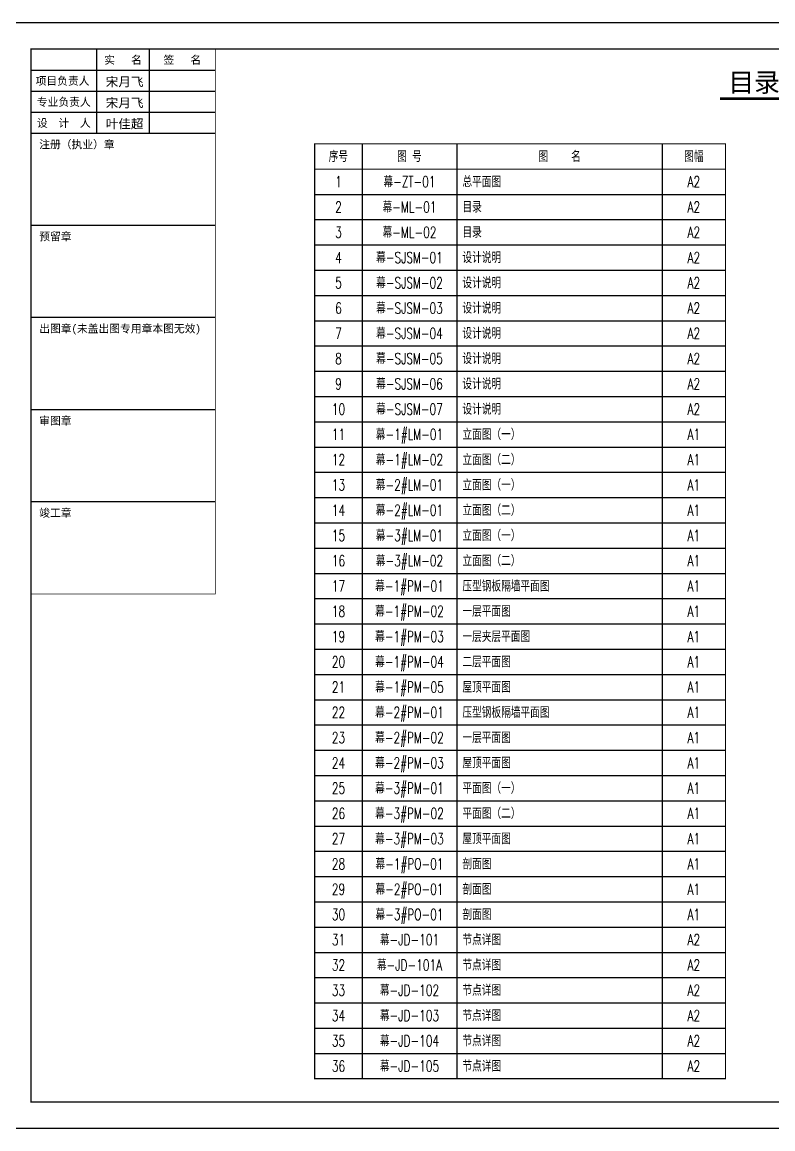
# Model space of a CAD drawing. Extents: x -91868 to -28956, y -158945 to -114385.
# Drawn here: x -91256.9 to -90971.8, y -158944.7 to -158524.2 of the extents above; entities that cross this region are included whole.
import ezdxf
from ezdxf.enums import TextEntityAlignment as Align

# ---------------------------------------------------------------- set-up
doc = ezdxf.new("R2010")
doc.units = 0
for name, color, linetype in [('!ZN7-符号-173', 173, 'Continuous'), ('0-cxFrame', 155, 'Continuous'), ('3符号', 173, 'Continuous'), ('qianming', 155, 'Continuous')]:
    doc.layers.add(name, color=color, linetype=linetype)
doc.layers.add('0-cxText', color=131, linetype='Continuous', lineweight=25)
doc.styles.add('cx_biaoti', font='')
doc.styles.add('cx_tuming', font='simhei.ttf')
doc.styles.add('cx_tuqian1', font='')
doc.styles.add('DHTEXT-1', font='ROMANS.shx', dxfattribs={"width": 0.7, "bigfont": 'CHINESE.shx'})
doc.styles.add('中南符号', font='simhei.ttf')
doc.styles.add('图框宋体', font='', dxfattribs={"width": 0.75})
doc.styles.add('黑体', font='simhei.ttf', dxfattribs={"height": 12})
doc.styles.get('cx_biaoti').set_extended_font_data('SimSun')
doc.styles.get('cx_tuqian1').set_extended_font_data('SimSun')
doc.styles.get('图框宋体').set_extended_font_data('SimSun')

# ---------------------------------------------------------------- blocks, each defined once
blk = doc.blocks.new('zjcx_lan_xinxi(Dragon)')
for p, q in [((7000, -3200), (0, -3200)), ((7000, -6700), (0, -6700)), ((7000, -10200), (0, -10200)), ((7000, -13700), (0, -13700)), ((7000, -17200), (0, -17200))]:
    blk.add_line(p, q)
at = {"const_width": 25}
blk.add_lwpolyline([(0, -20700), (7000, -20700), (7000, 0), (0, 0)], close=True, dxfattribs=at)
for points in [[(2500, -3200), (2500, 0)], [(4500, -3200), (4500, 0)], [(0, -800), (7000, -800)], [(0, -1600), (7000, -1600)], [(0, -2400), (7000, -2400)]]:
    blk.add_lwpolyline(points)
for points in [[(7000, -3200), (7000, 0)], [(0, -3200), (7000, -3200)], [(0, -20700), (7000, -20700), (7000, -3200)], [(0, -20700), (7000, -20700)]]:
    blk.add_lwpolyline(points, dxfattribs=at)
at = {"style": '图框宋体'}
for s, p in [('实   名', (3500, -400)), ('签   名', (5750, -400)), ('项目负责人', (1204, -1200)), ('专业负责人', (1250, -2000)), ('设  计  人', (1250, -2800))]:
    blk.add_text(s, height=300, dxfattribs=at).set_placement(p, align=Align.MIDDLE)
for s, p in [('注册（执业）章', (318, -3771)), ('预留章', (318, -7271)), ('出图章(未盖出图专用章本图无效)', (318, -10771)), ('审图章', (318, -14271)), ('竣工章', (318, -17771))]:
    blk.add_text(s, height=300, dxfattribs=at).set_placement(p)
blk = doc.blocks.new('T-信息(Dragon)')
at = {"layer": '0-cxFrame'}
blk.add_blockref('zjcx_lan_xinxi(Dragon)', (0, 0), dxfattribs=at)
at = {"layer": 'qianming', "color": 3, "style": 'cx_biaoti'}
for s, p in [('宋月飞', (3560, -1240)), ('宋月飞', (3560, -2040)), ('叶佳超', (3560, -2840))]:
    blk.add_text(s, height=350, dxfattribs=at).set_placement(p, align=Align.MIDDLE_CENTER)
blk = doc.blocks.new('TK22.A2 L(Dragon)')
at = {"layer": '0-cxFrame', "color": 7, "const_width": 0.5}
blk.add_lwpolyline([(0, 0), (-594, 0), (-594, 420), (0, 420)], close=True, dxfattribs=at)
at = {"layer": '0-cxFrame', "const_width": 0.5}
blk.add_lwpolyline([(-80, 10), (-574, 10), (-574, 410), (-80, 410)], close=True, dxfattribs=at)
at = {"layer": '0-cxFrame', "xscale": 0.01, "yscale": 0.01, "zscale": 0.01}
blk.add_blockref('T-信息(Dragon)', (-574, 410), dxfattribs=at)
at = {"style": '黑体', "flags": 4}
blk.add_attdef('图幅', text='', height=3.3, dxfattribs=at).set_placement((-40, 3), align=Align.RIGHT)
at = {"layer": '0-cxText', "flags": 4}
for tag, height, style, p in [('建设单位', 3.5, 'cx_tuming', (-45, 240)), ('项目名称', 3.5, 'cx_tuming', (-45, 210)), ('子项名称', 3.5, 'cx_tuming', (-45, 180)), ('工程编号', 3.3, 'cx_tuqian1', (-35, 165)), ('图名1', 3.5, 'cx_tuming', (-45, 87)), ('图名2', 3.5, 'cx_tuming', (-45, 79)), ('图名3', 3.5, 'cx_tuming', (-45, 71)), ('出图日期', 3.3, 'cx_tuqian1', (-39, 60)), ('专业', 3.3, 'cx_tuqian1', (-55, 52)), ('图号', 3.3, 'cx_tuqian1', (-55, 44)), ('版次', 3.3, 'cx_tuqian1', (-20, 44))]:
    blk.add_attdef(tag, text='', height=height, dxfattribs=dict(at, style=style)).set_placement(p, align=Align.MIDDLE)
at = {"layer": 'Defpoints', "color": 6, "flags": 4}
for tag, height, style, p in [('tufu', 3.3, '黑体', (-12, 12)), ('dwfname', 4, 'cx_tuqian1', (-80, 3))]:
    blk.add_attdef(tag, text='', height=height, dxfattribs=dict(at, style=style)).set_placement(p, align=Align.RIGHT)
blk = doc.blocks.new('*U16')
at = {"const_width": 0.7}
blk.add_lwpolyline([(0, 0), (17.92, 0)], dxfattribs=at)
at = {"color": 0, "style": '中南符号', "flags": 8}
blk.add_attdef('图名', text='', height=5, dxfattribs=at).set_placement((8.96, 1.85), align=Align.CENTER)
blk.add_attdef('比例', (20.72, 1.85), '', height=4, dxfattribs=at)

msp = doc.modelspace()

# ---------------------------------------------------------------- linework, layer by layer
at = {"layer": '3符号', "color": 4, "ltscale": 50}
for p, q in [((-91127.82, -158570.46), (-91127.82, -158580.06)), ((-91091.82, -158570.46), (-91091.82, -158580.06)), ((-91013.82, -158570.46), (-91013.82, -158580.06)), ((-91127.82, -158580.06), (-91127.82, -158925.66)), ((-91091.82, -158580.06), (-91091.82, -158925.66)), ((-91013.82, -158580.06), (-91013.82, -158925.66)), ((-91145.82, -158589.66), (-90989.82, -158589.66)), ((-91145.82, -158599.26), (-90989.82, -158599.26)), ((-91145.82, -158608.86), (-90989.82, -158608.86)), ((-91145.82, -158618.46), (-90989.82, -158618.46)), ((-91145.82, -158628.06), (-90989.82, -158628.06)), ((-91145.82, -158637.66), (-90989.82, -158637.66)), ((-91145.82, -158647.26), (-90989.82, -158647.26)), ((-91145.82, -158656.86), (-90989.82, -158656.86)), ((-91145.82, -158666.46), (-90989.82, -158666.46)), ((-91145.82, -158676.06), (-90989.82, -158676.06)), ((-91145.82, -158685.66), (-90989.82, -158685.66)), ((-91145.82, -158695.26), (-90989.82, -158695.26)), ((-91145.82, -158704.86), (-90989.82, -158704.86)), ((-91145.82, -158714.46), (-90989.82, -158714.46)), ((-91145.82, -158724.06), (-90989.82, -158724.06)), ((-91145.82, -158733.66), (-90989.82, -158733.66)), ((-91145.82, -158743.26), (-90989.82, -158743.26)), ((-91145.82, -158752.86), (-90989.82, -158752.86)), ((-91145.82, -158762.46), (-90989.82, -158762.46)), ((-91145.82, -158772.06), (-90989.82, -158772.06)), ((-91145.82, -158781.66), (-90989.82, -158781.66)), ((-91145.82, -158791.26), (-90989.82, -158791.26)), ((-91145.82, -158800.86), (-90989.82, -158800.86)), ((-91145.82, -158810.46), (-90989.82, -158810.46)), ((-91145.82, -158820.06), (-90989.82, -158820.06)), ((-91145.82, -158829.66), (-90989.82, -158829.66)), ((-91145.82, -158839.26), (-90989.82, -158839.26)), ((-91145.82, -158848.86), (-90989.82, -158848.86)), ((-91145.82, -158858.46), (-90989.82, -158858.46)), ((-91145.82, -158868.06), (-90989.82, -158868.06)), ((-91145.82, -158877.66), (-90989.82, -158877.66)), ((-91145.82, -158887.26), (-90989.82, -158887.26)), ((-91145.82, -158896.86), (-90989.82, -158896.86)), ((-91145.82, -158906.46), (-90989.82, -158906.46)), ((-91145.82, -158916.06), (-90989.82, -158916.06))]:
    msp.add_line(p, q, dxfattribs=at)
at = {"layer": '3符号', "color": 2, "const_width": 0.42}
for points in [[(-91145.82, -158570.46), (-90989.82, -158570.46), (-90989.82, -158580.06), (-91145.82, -158580.06)], [(-91145.82, -158580.06), (-90989.82, -158580.06), (-90989.82, -158925.66), (-91145.82, -158925.66)]]:
    msp.add_lwpolyline(points, close=True, dxfattribs=at)

# ---------------------------------------------------------------- block references
at = {"layer": '!ZN7-符号-173', "color": 7, "ltscale": 10}
ref = msp.add_blockref('*U16', (-90991.86, -158553.33), dxfattribs=dict(at, xscale=1.44, yscale=1.44, zscale=1.44))
ref.add_attrib('图名', '目录', dxfattribs={"layer": '0', "color": 0, "height": 7.2, "style": '中南符号'}).set_placement((-90978.96, -158550.67), align=Align.CENTER)
at = {"layer": '0-cxFrame'}
msp.add_blockref('TK22.A2 L(Dragon)', (-90679.59, -158944.47), dxfattribs=at)

# ---------------------------------------------------------------- texts
at = {"layer": '3符号', "color": 7, "ltscale": 50, "style": 'DHTEXT-1', "width": 0.7}
for s, p in [('序号', (-91136.82, -158577.36)), ('图 号', (-91109.82, -158577.36)), ('图    名', (-91052.82, -158577.36)), ('图幅', (-91001.82, -158577.36)), ('1', (-91136.82, -158586.96)), ('幕-ZT-01', (-91109.82, -158586.96)), ('A2', (-91001.82, -158586.96)), ('2', (-91136.82, -158596.56)), ('幕-ML-01', (-91109.82, -158596.56)), ('A2', (-91001.82, -158596.56)), ('3', (-91136.82, -158606.16)), ('幕-ML-02', (-91109.82, -158606.16)), ('A2', (-91001.82, -158606.16)), ('4', (-91136.82, -158615.76)), ('幕-SJSM-01', (-91109.82, -158615.76)), ('A2', (-91001.82, -158615.76)), ('幕-SJSM-02', (-91109.82, -158625.36)), ('5', (-91136.82, -158625.36)), ('A2', (-91001.82, -158625.36)), ('6', (-91136.82, -158634.96)), ('幕-SJSM-03', (-91109.82, -158634.96)), ('A2', (-91001.82, -158634.96)), ('7', (-91136.82, -158644.56)), ('幕-SJSM-04', (-91109.82, -158644.56)), ('A2', (-91001.82, -158644.56)), ('8', (-91136.82, -158654.16)), ('幕-SJSM-05', (-91109.82, -158654.16)), ('A2', (-91001.82, -158654.16)), ('9', (-91136.82, -158663.76)), ('幕-SJSM-06', (-91109.82, -158663.76)), ('A2', (-91001.82, -158663.76)), ('10', (-91136.82, -158673.36)), ('幕-SJSM-07', (-91109.82, -158673.36)), ('A2', (-91001.82, -158673.36)), ('11', (-91136.82, -158682.96)), ('幕-1#LM-01', (-91109.82, -158682.96)), ('A1', (-91001.82, -158682.96)), ('幕-1#LM-02', (-91109.82, -158692.56)), ('12', (-91136.82, -158692.56)), ('A1', (-91001.82, -158692.56)), ('13', (-91136.82, -158702.16)), ('幕-2#LM-01', (-91109.82, -158702.16)), ('A1', (-91001.82, -158702.16)), ('14', (-91136.82, -158711.76)), ('幕-2#LM-01', (-91109.82, -158711.76)), ('A1', (-91001.82, -158711.76)), ('15', (-91136.82, -158721.36)), ('幕-3#LM-01', (-91109.82, -158721.36)), ('A1', (-91001.82, -158721.36)), ('幕-3#LM-02', (-91109.82, -158730.96)), ('16', (-91136.82, -158730.96)), ('A1', (-91001.82, -158730.96)), ('17', (-91136.82, -158740.56)), ('幕-1#PM-01', (-91109.82, -158740.56)), ('A1', (-91001.82, -158740.56)), ('18', (-91136.82, -158750.16)), ('幕-1#PM-02', (-91109.82, -158750.16)), ('A1', (-91001.82, -158750.16)), ('19', (-91136.82, -158759.76)), ('幕-1#PM-03', (-91109.82, -158759.76)), ('A1', (-91001.82, -158759.76)), ('20', (-91136.82, -158769.36)), ('幕-1#PM-04', (-91109.82, -158769.36)), ('A1', (-91001.82, -158769.36)), ('21', (-91136.82, -158778.96)), ('幕-1#PM-05', (-91109.82, -158778.96)), ('A1', (-91001.82, -158778.96)), ('22', (-91136.82, -158788.56)), ('幕-2#PM-01', (-91109.82, -158788.56)), ('A1', (-91001.82, -158788.56)), ('幕-2#PM-02', (-91109.82, -158798.16)), ('23', (-91136.82, -158798.16)), ('A1', (-91001.82, -158798.16)), ('24', (-91136.82, -158807.76)), ('幕-2#PM-03', (-91109.82, -158807.76)), ('A1', (-91001.82, -158807.76)), ('25', (-91136.82, -158817.36)), ('幕-3#PM-01', (-91109.82, -158817.36)), ('A1', (-91001.82, -158817.36)), ('26', (-91136.82, -158826.96)), ('幕-3#PM-02', (-91109.82, -158826.96)), ('A1', (-91001.82, -158826.96)), ('27', (-91136.82, -158836.56)), ('幕-3#PM-03', (-91109.82, -158836.56)), ('A1', (-91001.82, -158836.56)), ('28', (-91136.82, -158846.16)), ('幕-1#PO-01', (-91109.82, -158846.16)), ('A1', (-91001.82, -158846.16)), ('29', (-91136.82, -158855.76)), ('幕-2#PO-01', (-91109.82, -158855.76)), ('A1', (-91001.82, -158855.76)), ('幕-3#PO-01', (-91109.82, -158865.36)), ('30', (-91136.82, -158865.36)), ('A1', (-91001.82, -158865.36)), ('31', (-91136.82, -158874.96)), ('幕-JD-101', (-91109.82, -158874.96)), ('A2', (-91001.82, -158874.96)), ('32', (-91136.82, -158884.56)), ('幕-JD-101A', (-91109.82, -158884.56)), ('A2', (-91001.82, -158884.56)), ('33', (-91136.82, -158894.16)), ('幕-JD-102', (-91109.82, -158894.16)), ('A2', (-91001.82, -158894.16)), ('34', (-91136.82, -158903.76)), ('幕-JD-103', (-91109.82, -158903.76)), ('A2', (-91001.82, -158903.76)), ('35', (-91136.82, -158913.36)), ('幕-JD-104', (-91109.82, -158913.36)), ('A2', (-91001.82, -158913.36)), ('36', (-91136.82, -158922.96)), ('幕-JD-105', (-91109.82, -158922.96)), ('A2', (-91001.82, -158922.96))]:
    msp.add_text(s, height=4.2, dxfattribs=at).set_placement(p, align=Align.CENTER)
for s, p in [('总平面图', (-91089.72, -158586.96)), ('目录', (-91089.72, -158596.56)), ('目录', (-91089.72, -158606.16)), ('设计说明', (-91089.72, -158615.76)), ('设计说明', (-91089.72, -158625.36)), ('设计说明', (-91089.72, -158634.96)), ('设计说明', (-91089.72, -158644.56)), ('设计说明', (-91089.72, -158654.16)), ('设计说明', (-91089.72, -158663.76)), ('设计说明', (-91089.72, -158673.36)), ('立面图（一）', (-91089.72, -158682.96)), ('立面图（二）', (-91089.72, -158692.56)), ('立面图（一）', (-91089.72, -158702.16)), ('立面图（二）', (-91089.72, -158711.76)), ('立面图（一）', (-91089.72, -158721.36)), ('立面图（二）', (-91089.72, -158730.96)), ('压型钢板隔墙平面图', (-91089.72, -158740.56)), ('一层平面图', (-91089.72, -158750.16)), ('一层夹层平面图', (-91089.72, -158759.76)), ('二层平面图', (-91089.72, -158769.36)), ('屋顶平面图', (-91089.72, -158778.96)), ('压型钢板隔墙平面图', (-91089.72, -158788.56)), ('一层平面图', (-91089.72, -158798.16)), ('屋顶平面图', (-91089.72, -158807.76)), ('平面图（一）', (-91089.72, -158817.36)), ('平面图（二）', (-91089.72, -158826.96)), ('屋顶平面图', (-91089.72, -158836.56)), ('剖面图', (-91089.72, -158846.16)), ('剖面图', (-91089.72, -158855.76)), ('剖面图', (-91089.72, -158865.36)), ('节点详图', (-91089.72, -158874.96)), ('节点详图', (-91089.72, -158884.56)), ('节点详图', (-91089.72, -158894.16)), ('节点详图', (-91089.72, -158903.76)), ('节点详图', (-91089.72, -158913.36)), ('节点详图', (-91089.72, -158922.96))]:
    msp.add_text(s, height=4.2, dxfattribs=at).set_placement(p)

doc.saveas('drawing.dxf')
